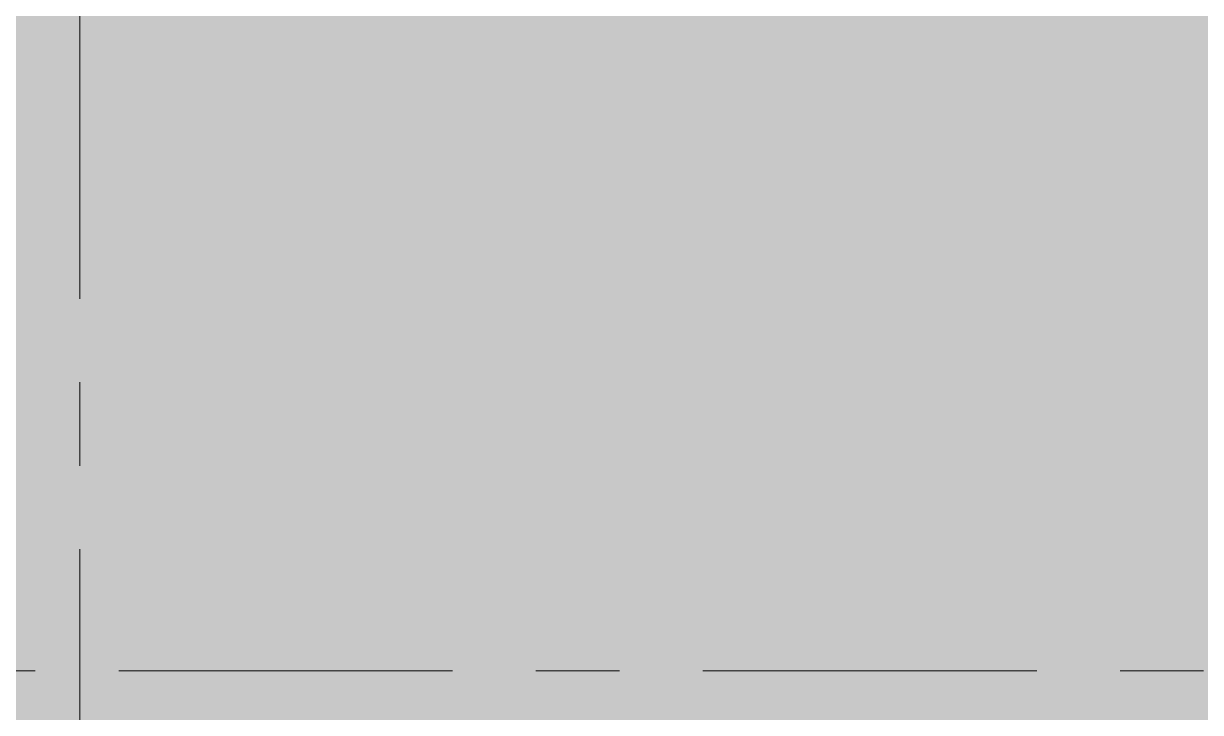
# Model space of a CAD drawing. Header units: inches. Extents: x 20139 to 37433, y -23296 to -20170.
# Drawn here: x 31331.015 to 31332.778, y -22543.115 to -22542.084 of the extents above; entities that cross this region are included whole.
import ezdxf

# ---------------------------------------------------------------- set-up
doc = ezdxf.new("R2010")
doc.units = ezdxf.units.IN
doc.header["$MEASUREMENT"] = 0
doc.linetypes.add('Grid Line 1_2_', pattern=[0.875, 0.5, -0.125, 0.125, -0.125])
doc.layers.add('A-GLAZ-CWMG', color=51, linetype='Continuous', lineweight=9)
doc.layers.add('S-GRID', color=1, linetype='Continuous', lineweight=9)

# ---------------------------------------------------------------- blocks, each defined once
blk = doc.blocks.new('Rectangular Mullion - Rectangular Mullion 1-V110-Level 1')
at = {"layer": 'A-GLAZ-CWMG'}
h = blk.add_hatch(color=256, dxfattribs=at)
h.paths.add_polyline_path([(22070.2652, -22545.0528), (22075.4072, -22545.0528), (22075.4072, -22544.3028), (22069.8732, -22544.3028), (22069.8732, -22545.0528)], flags=0)
h.paths.add_polyline_path([(22096.8277, -22545.0528), (22096.8277, -22544.3028), (22075.6402, -22544.3028), (22075.6402, -22545.0528), (22078.4948, -22545.0528)], flags=0)
h.paths.add_polyline_path([(22069.8732, -22543.3028), (22075.4072, -22543.3028), (22075.4072, -22541.0528), (22070.2652, -22541.0528), (22070.2652, -22542.9278), (22069.8732, -22542.9278)], flags=0)
h.paths.add_polyline_path([(22096.8277, -22543.3028), (22096.8277, -22541.0528), (22075.6402, -22541.0528), (22075.6402, -22543.3028), (22078.4948, -22543.3028)], flags=0)

msp = doc.modelspace()

# ---------------------------------------------------------------- linework, layer by layer
at = {"layer": 'S-GRID', "linetype": 'Grid Line 1_2_'}
for p, q in [((31331.09919, -23275.7461), (31331.09919, -20313.22583)), ((35864.15762, -22543.05281), (30957.043, -22543.05281))]:
    msp.add_line(p, q, dxfattribs=at)

# ---------------------------------------------------------------- block references
at = {"layer": 'A-GLAZ-CWMG'}
msp.add_blockref('Rectangular Mullion - Rectangular Mullion 1-V110-Level 1', (9258.45897, 0), dxfattribs=at)

doc.saveas('drawing.dxf')
